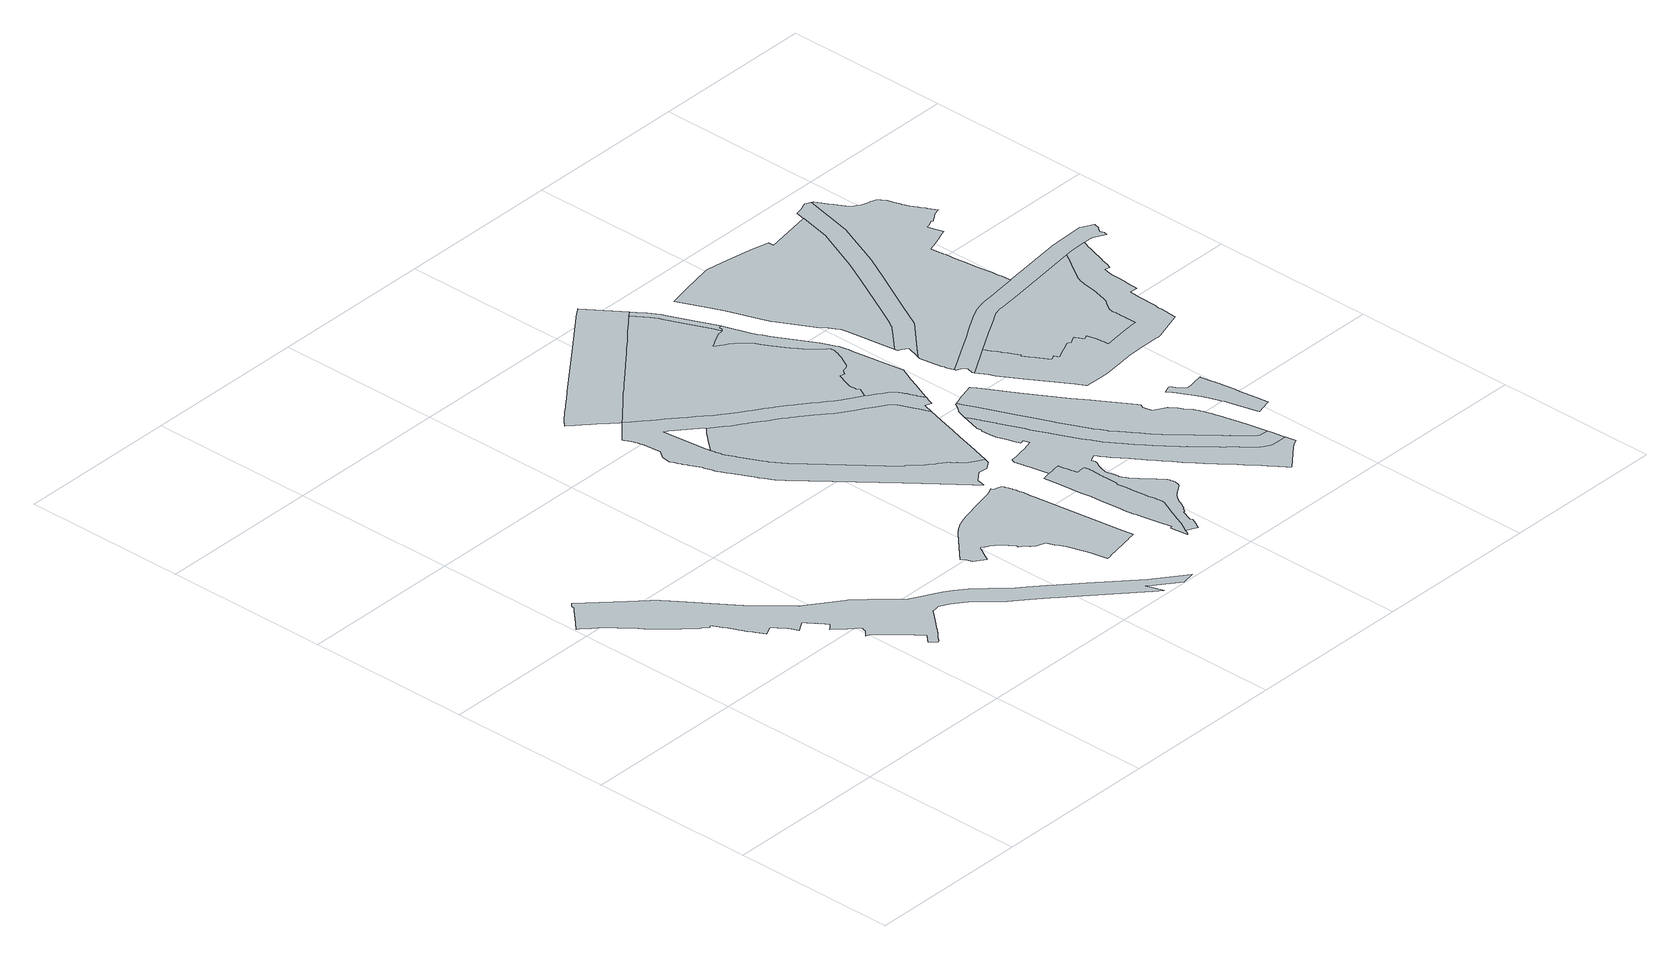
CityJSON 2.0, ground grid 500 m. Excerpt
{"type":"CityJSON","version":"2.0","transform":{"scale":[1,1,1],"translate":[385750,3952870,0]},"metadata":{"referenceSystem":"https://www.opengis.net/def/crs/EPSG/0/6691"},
"CityObjects":{
"object1":{"type":"GenericCityObject","attributes":{"class":"11","urbanPlanType":"21","prefecture":"13","city":"13100"},"geometry":[{"type":"MultiSurface","lod":"0","boundaries":[[[0,1,2,3,4,5,6,7,8,9,10,11,12,13,14,15,16,17,18,19,20,21,22,23,24,25,26,27,28,29,30,31,32,33,34,35,36,37,38,39,40,41,42,43,44,45,46,47,48,49,50,51,52,53,54,55,56,57,58,59,60,61,62,63,64,65,66,67,68,69,70,71,72,73,74,75,76,77,78,79,80,81,82,83,84,85,86,87,88,89,90,91,92,93,94,95,96,97,98,99,100,101,102,103,104,105,106,107,108,109,110,111,112,113,114,115,116,117,118,119,120,121,122,123,124,125,126,127,128,129,130,131,132,133,134,135,136,137,138,139,140,141,142,143,144,145,146,147,148]]]}]},
"object2":{"type":"GenericCityObject","attributes":{"class":"5","urbanPlanType":"21","prefecture":"13","city":"13100"},"geometry":[{"type":"MultiSurface","lod":"0","boundaries":[[[149,150,151,152,153,154,155,156,157,158,159,160,161,162,163,164,165,166,167,168,169,170,171,172,173,174,175,176,177,178,179,180,181,182,183,184,185,186,187,188,189,190,191,192,193,194,195,196,197,198,199,200,201,202,203,204,205,206,207,208,209,210,211,212,213,214,215,216,217,218,219,220,221,222,223,224,225,226,227,228,229,230,231,232,233,234,235,236,237,238,239]]]}]},
"object3":{"type":"GenericCityObject","attributes":{"class":"9","urbanPlanType":"21","prefecture":"13","city":"13100"},"geometry":[{"type":"MultiSurface","lod":"0","boundaries":[[[240,241,242,243,244,245,246,247,248,249,250,251,252,253,254,255,256,257,258,259,260,261,262,263,264,265,266,267,268,269,270,271,272,273,274,275,276,277,278,279,280,281,282,283,284,285,286,287,288,289,290,291,292,293,294,295,296,297,298,299,300,301,302,303,304,305,306,307,308,309,310,311,312,313,314,315,316,317,318,319,320,321,322,323,324,325,326,327,328,329,330,331,332,333,334,335,336,337,338,339,340,341,342,343,344,345,346,347,348,349,350,351,352,353,354,355,356,357,358,359,360,361,362,363,364,365,366,367,368,369,370,371,372,373,374,375,376,377,378,379,380,381,382,383,384,385,386,387,388,389,390,391,392,393,394,395,396,397,398,399,400,401,402,403,404,405,406,407,408,409,410,411,412,413,414,415,416,417,418,419,420,421,422,423,424,425,426,427,428,429,430,431,432,433,434,435,436,437,438,439,440,441,442,443,444,445,446,447,448,449,450,451,452,453,454,455,456,457,458,459,460,461,462,463,464,465,466,467,468,469,470,471,472]]]}]},
"object4":{"type":"GenericCityObject","attributes":{"class":"5","urbanPlanType":"21","prefecture":"13","city":"13100"},"geometry":[{"type":"MultiSurface","lod":"0","boundaries":[[[450,449,448,447,446,445,444,443,442,441,440,439,438,437,436,435,434,433,432,431,430,429,428,427,426,425,424,423,422,421,420,419,418,417,416,415,414,413,412,411,410,409,408,407,406,405,404,403,402,401,400,399,473,474,475,476,477,478,479,390,389,388,387,386,385,384,383,382,381,380,379,378,377,376,375,374,373,372,371,370,369,368,367,366,365,364,363,362,361,360,359,358,357,356,355,354,353,352,351,350,349,348,480,481,482,483,451]]]}]},
"object5":{"type":"GenericCityObject","attributes":{"class":"6","urbanPlanType":"21","prefecture":"13","city":"13100"},"geometry":[{"type":"MultiSurface","lod":"0","boundaries":[[[484,485,486,487,488,489,490,491,492,493,494,495,496,497,498,499,500,501,502,503,504,505,506,507,508,509,510,511,512,287,513,514,515,516,517,518,519,520,521,522,523,524,525,526,527,528,529,530,531,532,533,534,535,536,537,538,539,540]]]}]},
"object6":{"type":"GenericCityObject","attributes":{"class":"9","urbanPlanType":"21","prefecture":"13","city":"13100"},"geometry":[{"type":"MultiSurface","lod":"0","boundaries":[[[541,542,543,544,545,546,547,548,549,550,551,552,553,554,555,556,557,558,559,560,561,562,563,564,565,566,567,568,569,570,571,572,573,574,575,576,577,578,579,580,581,582,583,584,585,586,587,588,589,590,591,592,593,594,595,596,597,598,599,600,601,602,603,604,605,606,607,608,609,610,611,612,613,614,615,616,617,618,619,620,621,622,623,624,625,626]]]}]},
"object7":{"type":"GenericCityObject","attributes":{"class":"3","urbanPlanType":"21","prefecture":"13","city":"13100"},"geometry":[{"type":"MultiSurface","lod":"0","boundaries":[[[627,628,629,630,631,632,633,634,635,636,637,638,539,538,537,536,535,534,533,532,531,530,529,528,527,526,525,524,523,522,521,520,519,518,517,516,515,514,513,287,286,285,284,283,282,281,280,279,278,277,276,275,274,273,272,271,270,269,268,267,266,265,264,263,262,261,260,259,258,257,256,255,254,253,252,251,250,249,248,247,246,245,244,243,242,241,240,472,639,640,641,642,643,644,645,646,647,648,649,650,651,652,653,654,655,656,657,658,659,660,661,662,663,664,665,666,667,668,669,670,671,672,673,674,675,676,677,678,679,680,681,682,683,684,685,686,687,688,689,690,691,692,693,694,695,696,697,698,699,700,701,702,703,704,705,706,707,708,709,710,711,712,713,714,715,716]]]}]},
"object8":{"type":"GenericCityObject","attributes":{"class":"5","urbanPlanType":"21","prefecture":"13","city":"13100"},"geometry":[{"type":"MultiSurface","lod":"0","boundaries":[[[717,718,719,720,721,722,723,724,725,726,727,728,729,730,731,732,733,734,735,736,737,738,739,740,741,742,743,744,745,746,747,748,749,750,751,752,753,754,755,756,757,758,759,760,761,716,715,714,713,712,711,710,709,708,707,706,705,704,703,702,701,700,699,698,697,696,695,694,693,692,691,690,689,688,687,686,685,684,683,682,681,680,679,678,677,676,675,674,673,672,671,670,669,668,667,666,665,664,663,662,661,660,659,658,657,656,655,654,653,652,651,650,649,648,647,646,645,644,643,642,641,640,639,472,471,470,469,468,467,466,465,464,463,462,461,460,459,458,457,456]]]}]},
"object9":{"type":"GenericCityObject","attributes":{"class":"5","urbanPlanType":"21","prefecture":"13","city":"13100"},"geometry":[{"type":"MultiSurface","lod":"0","boundaries":[[[762,763,764,765,766,767,768,769,770,771,772,773,774,775,776,777,778,779,780,781,782,783,784,785,786,787,788,789,790,791,792,793,794,795,796,797,798,799,800,801,802,803,804,805,806,807,808,809,810,811,812,813,814,815,816,817,818,819,820,821,822,823,824,825,826,827,828,829,830,831,832,833,834,835,836,837,838,839,840,841,842,843,844,845,846,847,848,849,850,851,852,853,854,855,856,857,858,859,860,861,862,601,600,599,598,597,596,595,594,593,592,591,590,589,588,587,586,585,584,583,582,581,580,579,578,577,576,575,574,573,572,571,570,569,568,567,566,565,564,563,562,561,560,559,558,557,556,555,554,553,552,551,550,549,548,547,546,545,544,543,542,541,626,863,864,865,866,867,868,869,870,871,872,873,874,875,876,877,878,879,880,881,882,883,884,885,886,887,888,889,890,891,892,893,894,895,896,897,898,899,900,901,902,903,904,905,906,907,908,909,910,911,912,913,914,915,916,917,918,919,920,921,922,923,924,925,926,927,928,929,930,931,932,933,934,935,936,937,938,939,940,941,942,943,944,945,946,947,948,949,950,951,952,953,954,955,956,957,958,959,960,961,962,963,964,965,966,967,968,969,970,971,972,973,974,975,976,977,978,979,980,981,982,983,984]]]}]},
"object10":{"type":"GenericCityObject","attributes":{"class":"3","urbanPlanType":"21","prefecture":"13","city":"13100"},"geometry":[{"type":"MultiSurface","lod":"0","boundaries":[[[985,986,987,988,989,990,991,992,993,994,995,996,540,539,638,637,636,635,634,633,632,631,630,629,628,627,716,761,760,759,758,757]]]}]},
"object11":{"type":"GenericCityObject","attributes":{"class":"9","urbanPlanType":"21","prefecture":"13","city":"13100"},"geometry":[{"type":"MultiSurface","lod":"0","boundaries":[[[997,998,999,1000,1001,1002,1003,1004,1005,1006,1007,1008,1009,1010,1011,1012,1013,1014,1015,1016,1017,1018,1019,1020,1021,1022,1023,1024,1025,1026,1027,1028,1029,1030,1031,1032,1033,1034,1035,1036,1037,1038,1039,1040,1041,1042,1043,1044,1045,1046,1047,1048,1049,1050,1051,1052,1053,1054,1055,1056,833,832,831,830,829,828,827,826,825,824,823,822,821,820,819,818,817,816,815,814,813,812,811,810,809,808,807,806,805,804,803,802,801,800,799,798,797,796,795,794,793,792,791,790,789,788,787,786,785,784,783,782,781,780,779,778,777,776,775,774,773,772,771,770,769,768,767,766,765,764,763,762,984,1057,1058,1059]]]}]},
"object12":{"type":"GenericCityObject","attributes":{"class":"5","urbanPlanType":"21","prefecture":"13","city":"13100"},"geometry":[{"type":"MultiSurface","lod":"0","boundaries":[[[1060,1061,1062,1063,1064,1065,1066,1067,1068,1069,1070,1071,1072,1073,1074,1075,1076,1077,1078,1079,1080,1081,1082,1083,1084,1085,1086,1087,1088,1089,1090,1091,1092,1093,1094,1095,1096,1097,1098,1099,1100,1101,1102,1103,1104,1105,1106,1107,1108,1109,1110,1111,1112,1113,1114,1115,1116,1117,1118,1119,1120,1121,1052,1051,1050,1049,1048,1047,1046,1045,1044,1043,1042,1041,1040,1039,1038,1037,1036,1035,1034,1033,1032,1031,1030,1029,1028,1027,1026,1025,1024,1023,1022,1021,1020,1019,1018,1017,1016,1015,1014,1013,1012,1011,1010,1009,1008,1007,1006,1005,1004,1003,1002,1001,1000,999,998,997,1059]]]}]},
"object13":{"type":"GenericCityObject","attributes":{"class":"3","urbanPlanType":"21","prefecture":"13","city":"13100"},"geometry":[{"type":"MultiSurface","lod":"0","boundaries":[[[1122,1123,1124,1125,1126,1127,1128,1129,1130,1131,1132,1133,1134,1135,1136,1137,1138,1139,1140,1141,1142,1143,1144,1145,1146,1147,1148,1149,1150,1151,1152,1153,1154,1155,1156,1157,1158,1159,1160,1161,1162,1163,1164,1165,1166,1167,1168,1169,1170]]]}]},
"object14":{"type":"GenericCityObject","attributes":{"class":"5","urbanPlanType":"21","prefecture":"13","city":"13100"},"geometry":[{"type":"MultiSurface","lod":"0","boundaries":[[[1171,1172,1173,1174,1175,1176,1177,1178,1179,1180,1181,1182,1183,1184,1185,1186,1187,1188,1189,1190,1191,1192,1193,1194,1195,1196,1197,1198,1199,1200,1201,1202,1203,1204,1205,1206,1207,1208,1209,1210,1211,1212,1213,1214,1215,1216,1217,1218,1219,1220,1221,1222,1223,1224,1225,1226,1227,1228,1229,1230,1231,1232,1233,1234,1235,1236,1237,1238,1239,1240,1241,1242,1243,1244,1245,1246,1247,1248,1249,1250,1251,1252,1253,1254,1255,1256]]]}]},
"object15":{"type":"GenericCityObject","attributes":{"class":"9","urbanPlanType":"21","prefecture":"13","city":"13100"},"geometry":[{"type":"MultiSurface","lod":"0","boundaries":[[[1257,1258,1259,1260,1261,1170,1169,1168,1167,1166,1165,1164,1163,1162,1161,1160,1159,1158,1157,1156,1155,1154,1262,1263,1264,1265,1266,1267,1268,1269,1270,1271,1272,1273,1274]]]}]},
"object16":{"type":"GenericCityObject","attributes":{"class":"3","urbanPlanType":"21","prefecture":"13","city":"13100"},"geometry":[{"type":"MultiSurface","lod":"0","boundaries":[[[1275,1276,1277,1278,1279,1280,1281,1282,1283,1284,1285,1286,1287,1288,1289,1290,1291,1292,1293,1294,1295,1296,1297,1298,1299,1300,1301,1302,1303,1304,1305,1306,1307,1308,1309,1310,1311,1312,1313,1314,1315,1316,1317,1318,1319,1320,1321,1322,1323,1324,1325,1326,1327,1328,1329,1330,1331,1332,1333,1334,1335,1336,1337,1338,1339,1340,1341,1342,1343,1344,1345,1346,1347,1348,1349,1350,1351,1352,1353,1354,1355,1356,1357,1358,1359,1360,1361,1362,1363,1364,1365,1366,1367,1368,1369,1370,1371,1372,1373,1374,1375,1376,1377,1378,1379,1380,1381,1382,1383,1384,1385,1386,1387,1388,1389,1390,1391,1392,1393,1394,1395,1396,1397,1398,1399,1400,1401,1402,1403,1404,1405,1406,1407,1408,1409,1410,1411,1412,1413,1414]]]}]},
"object17":{"type":"GenericCityObject","attributes":{"class":"3","urbanPlanType":"21","prefecture":"13","city":"13100"},"geometry":[{"type":"MultiSurface","lod":"0","boundaries":[[[1387,1386,1385,1384,1383,1382,1381,1380,1379,1378,1377,1376,1375,1374,1373,1372,1371,1370,1369,1368,1367,1366,1365,1364,1363,1362,1361,1360,1359,1358,1357,1356,1355,1354,1353,1352,1351,1350,1349,1348,1347,1346,1345,1344,1343,1342,1341,1340,1339,1338,1337,1336,1335,1334,1333,1332,1331,1330,1329,1328,1327,1326,1325,1324,1323,1322,1321,1320,1319,1318,1317,1316,1315,1314,1313,1312,1311,1310,1309,1308,1415,1416,1417,1418,1419,1420,1421,1422,1423,1424,1425,1426,1427,1428,1429,1430,1431,1432,1433,1434,1435,1436,1437,1438,1439,1440,1441,1442,1443,1444,1445,1446,1447,1448,1449,1450,1451,1452,1453,1454,1455,1456,1457,1458,1459,1460,1461,1462,1463,1464,1465,1466,1388]]]}]},
"object18":{"type":"GenericCityObject","attributes":{"class":"3","urbanPlanType":"21","prefecture":"13","city":"13100"},"geometry":[{"type":"MultiSurface","lod":"0","boundaries":[[[1467,1468,1469,1470,1471,1472,1473,1474,1475,1476,1477,1478,1479,1480,1481,1482,1483,1484,1485,1486,1487,1488,1489,1490,1491,1492,1493,1494,1495,1496,1497,1498,1499,1500,1501,1502,1503,1504,1505,1506,1507,1508,1509,1510,1511,1512,1513,1514,1515,1516,1517,1518,1519,1520,1521,1522,1523,1524,1525,1526,1527,1528,1529,1530,1531,1532,1533,1534,1535,1536,1537,1538,1539,1540,1541,1542,1543,1544,1545,1546,1547,1548,1549,1274,1273,1272,1271,1270,1269,1268,1267,1266,1550,1551,1552,1553,1554,1555,1556,1557,1558,1559,1560,1561,1562,1563,1564,1565,1566,1567,1568,1569,1570,1571,1572,1573,1574,1575,1576,1577,1578,1579,1580,1581,1582,1583,1584,1585,1586,1587,1588,1589,1590,1591,1592,1593,1594,1595,1596,1597,1598,1599,1600,1601,1602,1603,1604,1605,1606,1607,1608,1609,1610,1611,1612,1613,1614,1615,1616,1617,1618,1619,1620,1621,1622,1623,1624,1625]]]}]},
"object19":{"type":"GenericCityObject","attributes":{"class":"9","urbanPlanType":"21","prefecture":"13","city":"13100"},"geometry":[{"type":"MultiSurface","lod":"0","boundaries":[[[1626,1627,1628,1629,1625,1624,1623,1622,1621,1620,1619,1618,1617,1616,1615,1614,1613,1612,1611,1610,1609,1608,1607,1606,1605,1604,1603,1602,1601,1600,1599,1598,1597,1596,1595,1594,1593,1592,1591,1590,1589,1588,1587,1586,1585,1584,1583,1582,1581,1580,1579,1578,1577,1576,1575,1574,1573,1572,1571,1570,1569,1568,1567,1566,1565,1564,1563,1562,1561,1630,1631,1632,1633,1634,1391,1390,1389,1388,1466,1465,1464,1463,1462,1461,1460,1459,1458,1457,1456,1455,1454,1453,1452,1451,1450,1449,1448,1447,1446,1445,1444,1443,1442,1441,1440,1439,1438,1437,1436,1435,1434,1433,1432,1431,1430,1429,1428,1427,1426,1425,1424,1423,1422,1421,1420,1419,1418,1417,1416,1415,1308,1307,1306,1635,1636,1637,1638,1639,1640,1641,1642,1643,1644,1645,1646,1647,1648,1649,1650,1651,1652,1653]]]}]}
},
"vertices":[
[1254,32,0],[1196,74,0],[1188,81,0],[1068,189,0],[1008,243,0],[989,259,0],[948,295,0],[914,323,0],[904,332,0],[875,364,0],[839,402,0],[807,427,0],[783,442,0],[698,488,0],[626,565,0],[588,603,0],[584,606,0],[574,614,0],[537,639,0],[491,672,0],[486,675,0],[484,677,0],[482,678,0],[481,680,0],[478,683,0],[397,774,0],[272,949,0],[258,969,0],[252,976,0],[241,987,0],[175,1051,0],[171,1055,0],[92,1133,0],[90,1131,0],[86,1128,0],[81,1123,0],[81,1115,0],[74,1108,0],[56,1090,0],[46,1080,0],[29,1063,0],[9,1042,0],[15,1037,0],[32,1022,0],[38,1016,0],[44,1011,0],[51,1005,0],[69,989,0],[87,966,0],[96,953,0],[121,923,0],[131,910,0],[140,899,0],[149,887,0],[168,866,0],[186,847,0],[194,838,0],[214,818,0],[229,804,0],[233,800,0],[249,787,0],[257,793,0],[273,762,0],[280,749,0],[291,722,0],[292,720,0],[301,702,0],[306,694,0],[309,688,0],[312,681,0],[322,663,0],[325,659,0],[327,655,0],[354,670,0],[364,657,0],[367,654,0],[367,653,0],[374,645,0],[384,631,0],[388,622,0],[396,603,0],[416,615,0],[428,623,0],[436,611,0],[443,602,0],[449,594,0],[450,593,0],[452,588,0],[463,572,0],[470,560,0],[463,554,0],[459,551,0],[453,546,0],[466,533,0],[485,514,0],[514,486,0],[511,477,0],[511,474,0],[511,473,0],[510,472,0],[510,471,0],[509,470,0],[508,469,0],[506,467,0],[502,464,0],[492,455,0],[501,451,0],[510,446,0],[512,443,0],[527,427,0],[554,395,0],[582,362,0],[603,337,0],[586,320,0],[580,313,0],[599,294,0],[604,298,0],[609,304,0],[616,311,0],[622,317,0],[640,335,0],[647,344,0],[650,348,0],[654,353,0],[657,356,0],[688,391,0],[699,403,0],[702,403,0],[707,403,0],[711,404,0],[715,404,0],[719,405,0],[723,406,0],[753,390,0],[772,378,0],[802,355,0],[828,326,0],[863,288,0],[909,250,0],[950,214,0],[968,198,0],[1028,144,0],[1152,33,0],[1164,23,0],[1176,14,0],[1159,66,0],[1172,54,0],[1242,3,0],[1282,11,0],
[1314,300,0],[1279,565,0],[1278,574,0],[1277,583,0],[1275,601,0],[1274,606,0],[1273,612,0],[1272,617,0],[1271,623,0],[1269,628,0],[1268,633,0],[1266,639,0],[1265,644,0],[1263,649,0],[1261,655,0],[1259,660,0],[1257,663,0],[1235,669,0],[1232,676,0],[1213,667,0],[1207,664,0],[1204,663,0],[1161,653,0],[1089,636,0],[1078,632,0],[1073,631,0],[1069,629,0],[1068,629,0],[1063,627,0],[1059,625,0],[1058,625,0],[1054,623,0],[1049,621,0],[1045,618,0],[1044,618,0],[1040,616,0],[1040,615,0],[1036,613,0],[1032,610,0],[1031,610,0],[1031,609,0],[1027,607,0],[1027,606,0],[1023,603,0],[1019,600,0],[1015,596,0],[948,531,0],[928,512,0],[936,503,0],[943,481,0],[975,459,0],[993,490,0],[994,492,0],[1005,511,0],[1006,510,0],[1023,500,0],[1027,498,0],[1039,489,0],[1046,484,0],[1063,461,0],[1073,450,0],[1077,445,0],[1075,439,0],[1082,432,0],[1091,425,0],[1098,417,0],[1098,416,0],[1110,406,0],[1115,405,0],[1137,397,0],[1145,373,0],[1146,371,0],[1149,368,0],[1160,345,0],[1175,297,0],[1181,276,0],[1188,235,0],[1190,227,0],[1197,228,0],[1214,231,0],[1226,233,0],[1249,238,0],[1259,240,0],[1276,244,0],[1284,245,0],[1291,247,0],[1301,249,0],[1303,249,0],[1310,251,0],[1313,251,0],[1320,253,0],
[1337,1218,0],[1313,1233,0],[1298,1241,0],[1278,1253,0],[1277,1254,0],[1273,1257,0],[1269,1259,0],[1254,1272,0],[1246,1279,0],[1231,1289,0],[1220,1299,0],[1212,1306,0],[1193,1321,0],[1176,1333,0],[1171,1337,0],[1144,1356,0],[1140,1358,0],[1119,1373,0],[1106,1382,0],[1101,1385,0],[1099,1386,0],[1085,1396,0],[1081,1398,0],[1061,1412,0],[1034,1431,0],[1028,1435,0],[1022,1439,0],[1007,1451,0],[987,1467,0],[983,1470,0],[971,1481,0],[955,1494,0],[940,1507,0],[940,1508,0],[937,1510,0],[908,1534,0],[883,1553,0],[879,1557,0],[869,1565,0],[862,1571,0],[851,1581,0],[850,1582,0],[845,1586,0],[839,1591,0],[826,1602,0],[822,1606,0],[822,1607,0],[820,1608,0],[819,1606,0],[789,1579,0],[759,1552,0],[760,1550,0],[762,1547,0],[764,1544,0],[766,1540,0],[767,1537,0],[769,1534,0],[770,1530,0],[772,1527,0],[773,1523,0],[774,1519,0],[775,1516,0],[776,1512,0],[776,1508,0],[777,1505,0],[778,1501,0],[785,1438,0],[784,1438,0],[776,1427,0],[773,1424,0],[768,1417,0],[767,1406,0],[765,1390,0],[770,1378,0],[774,1369,0],[778,1360,0],[779,1357,0],[785,1344,0],[787,1340,0],[791,1331,0],[802,1307,0],[803,1304,0],[804,1299,0],[806,1293,0],[808,1286,0],[810,1280,0],[812,1274,0],[815,1267,0],[817,1263,0],[826,1243,0],[828,1239,0],[863,1168,0],[865,1164,0],[868,1159,0],[877,1142,0],[881,1135,0],[886,1127,0],[892,1119,0],[897,1112,0],[902,1104,0],[1099,865,0],[1162,789,0],[1216,723,0],[1233,702,0],[1238,727,0],[1269,752,0],[1296,748,0],[1321,764,0],[1326,780,0],[1308,790,0],[1294,798,0],[1288,801,0],[1286,803,0],[1280,808,0],[1266,824,0],[1263,827,0],[1258,832,0],[1254,838,0],[1248,844,0],[1243,848,0],[1239,852,0],[1233,857,0],[1229,860,0],[1225,862,0],[1209,874,0],[1201,880,0],[1196,884,0],[1186,895,0],[1178,903,0],[1166,916,0],[1160,917,0],[966,1153,0],[961,1160,0],[956,1167,0],[951,1174,0],[947,1181,0],[938,1197,0],[936,1201,0],[934,1205,0],[900,1274,0],[898,1278,0],[890,1295,0],[888,1299,0],[886,1305,0],[884,1311,0],[882,1317,0],[881,1323,0],[879,1329,0],[878,1336,0],[877,1342,0],[876,1344,0],[876,1348,0],[875,1355,0],[874,1361,0],[858,1501,0],[862,1498,0],[868,1492,0],[871,1490,0],[946,1427,0],[948,1425,0],[950,1423,0],[956,1418,0],[965,1411,0],[983,1397,0],[992,1390,0],[1000,1384,0],[1006,1380,0],[1032,1363,0],[1037,1360,0],[1040,1358,0],[1057,1346,0],[1058,1345,0],[1076,1333,0],[1079,1331,0],[1080,1331,0],[1087,1326,0],[1096,1320,0],[1099,1318,0],[1113,1309,0],[1129,1297,0],[1132,1295,0],[1141,1289,0],[1145,1286,0],[1159,1275,0],[1163,1272,0],[1164,1272,0],[1194,1248,0],[1197,1246,0],[1197,1245,0],[1209,1236,0],[1217,1228,0],[1223,1224,0],[1225,1222,0],[1240,1210,0],[1270,1192,0],[1284,1184,0],[1300,1174,0],[1304,1171,0],[1321,1161,0],[1335,1152,0],[1355,1139,0],[1361,1133,0],[1363,1130,0],[1366,1124,0],[1369,1117,0],[1375,1103,0],[1383,1084,0],[1389,1069,0],[1390,1067,0],[1392,1063,0],[1396,1052,0],[1402,1038,0],[1411,1069,0],[1431,1063,0],[1436,1077,0],[1440,1086,0],[1442,1090,0],[1431,1116,0],[1431,1117,0],[1424,1133,0],[1421,1142,0],[1420,1143,0],[1416,1153,0],[1411,1161,0],[1408,1165,0],[1407,1166,0],[1404,1170,0],[1394,1180,0],[1393,1182,0],[1381,1190,0],[1369,1199,0],[1341,1215,0],[1339,1217,0],
[943,1419,0],[938,1414,0],[932,1409,0],[918,1393,0],[902,1375,0],[890,1360,0],[886,1355,0],[1347,852,0],[1356,882,0],[1378,957,0],[1381,968,0],
[1145,2054,0],[1129,2042,0],[1127,2041,0],[983,1928,0],[835,1813,0],[804,1788,0],[800,1786,0],[797,1783,0],[761,1755,0],[759,1754,0],[757,1752,0],[727,1728,0],[709,1709,0],[718,1700,0],[721,1697,0],[728,1691,0],[736,1684,0],[738,1682,0],[740,1680,0],[751,1671,0],[754,1668,0],[760,1663,0],[771,1653,0],[785,1640,0],[792,1633,0],[796,1630,0],[796,1629,0],[800,1626,0],[816,1611,0],[837,1622,0],[846,1630,0],[864,1645,0],[880,1659,0],[902,1678,0],[917,1691,0],[921,1694,0],[926,1699,0],[933,1704,0],[942,1711,0],[947,1715,0],[957,1724,0],[978,1741,0],[999,1758,0],[1027,1782,0],[1051,1801,0],[1072,1818,0],[1087,1831,0],[1118,1856,0],[1135,1871,0],[1146,1880,0],[1169,1899,0],[1180,1908,0],[1188,1914,0],[1198,1923,0],[1203,1927,0],[1209,1931,0],[1224,1944,0],
[1428,167,0],[1434,178,0],[1440,189,0],[1444,197,0],[1452,215,0],[1458,230,0],[1462,239,0],[1465,245,0],[1469,254,0],[1477,272,0],[1484,287,0],[1488,294,0],[1488,302,0],[1487,304,0],[1487,307,0],[1487,311,0],[1486,317,0],[1485,327,0],[1484,333,0],[1482,344,0],[1482,351,0],[1479,366,0],[1478,376,0],[1477,385,0],[1475,401,0],[1473,415,0],[1469,442,0],[1473,450,0],[1473,464,0],[1473,474,0],[1473,477,0],[1473,484,0],[1473,488,0],[1472,492,0],[1472,498,0],[1472,504,0],[1472,508,0],[1472,509,0],[1472,512,0],[1473,523,0],[1474,534,0],[1474,536,0],[1474,538,0],[1473,544,0],[1473,547,0],[1472,552,0],[1471,557,0],[1469,561,0],[1462,560,0],[1442,557,0],[1440,567,0],[1440,569,0],[1439,572,0],[1438,577,0],[1436,590,0],[1433,601,0],[1431,617,0],[1408,613,0],[1404,612,0],[1395,611,0],[1389,610,0],[1379,608,0],[1363,605,0],[1367,572,0],[1367,567,0],[1370,539,0],[1372,518,0],[1373,511,0],[1376,483,0],[1380,455,0],[1382,437,0],[1383,426,0],[1385,398,0],[1386,392,0],[1389,357,0],[1390,347,0],[1393,316,0],[1395,310,0],[1400,283,0],[1405,257,0],[1408,243,0],[1416,201,0],[1408,199,0],[1415,145,0],[1422,156,0],[1425,163,0],
[1313,1725,0],[1286,1787,0],[1257,1854,0],[1255,1860,0],[1252,1865,0],[1249,1870,0],[1247,1875,0],[1244,1880,0],[1241,1885,0],[1238,1890,0],[1234,1895,0],[1231,1900,0],[1344,1226,0],[1355,1246,0],[1349,1256,0],[1349,1262,0],[1348,1271,0],[1348,1278,0],[1349,1279,0],[1353,1294,0],[1354,1296,0],[1367,1330,0],[1382,1325,0],[1384,1330,0],[1387,1334,0],[1388,1336,0],[1388,1337,0],[1391,1339,0],[1395,1340,0],[1399,1341,0],[1406,1343,0],[1410,1345,0],[1411,1346,0],[1414,1348,0],[1417,1352,0],[1421,1360,0],[1422,1361,0],[1429,1375,0],[1434,1384,0],[1436,1389,0],[1438,1394,0],[1440,1398,0],[1442,1402,0],[1445,1415,0],[1446,1418,0],[1447,1421,0],[1447,1424,0],[1447,1425,0],[1446,1427,0],[1446,1428,0],[1446,1429,0],[1446,1430,0],[1446,1431,0],[1445,1432,0],[1444,1433,0],[1444,1434,0],[1442,1436,0],[1442,1437,0],[1439,1439,0],[1434,1444,0],[1415,1463,0],[1409,1469,0],[1404,1476,0],[1390,1498,0],[1385,1505,0],[1364,1537,0],[1360,1545,0],[1353,1557,0],[1339,1585,0],[1336,1590,0],[1333,1597,0],[1332,1599,0],[1312,1622,0],[1301,1633,0],[1298,1637,0],[1293,1640,0],[1285,1647,0],[1274,1653,0],[1273,1653,0],[1248,1671,0],[1263,1679,0],[1270,1683,0],[1283,1690,0],[1291,1694,0],[1302,1699,0],[1306,1700,0],[1312,1700,0],[1314,1700,0],[1319,1701,0],[1321,1702,0],
[1445,1097,0],[1462,1138,0],[1476,1173,0],[1479,1179,0],[1493,1210,0],[1499,1223,0],[1493,1262,0],[1475,1386,0],[1475,1388,0],[1475,1389,0],[1475,1391,0],[1475,1392,0],[1474,1393,0],[1474,1395,0],[1474,1396,0],[1474,1397,0],[1473,1399,0],[1473,1400,0],[1473,1402,0],[1473,1403,0],[1472,1404,0],[1472,1406,0],[1468,1424,0],[1467,1428,0],[1465,1434,0],[1462,1441,0],[1460,1447,0],[1457,1453,0],[1454,1460,0],[1451,1466,0],[1448,1472,0],[1384,1592,0],[1381,1598,0],[1378,1604,0],[1375,1610,0],[1372,1616,0],[1369,1623,0],[1367,1629,0],[1364,1636,0],[1362,1642,0],[1336,1719,0],[1333,1718,0],[1326,1716,0],[1327,1707,0],[1322,1704,0],
[1929,264,0],[1919,263,0],[1907,263,0],[1883,263,0],[1874,266,0],[1855,278,0],[1852,280,0],[1849,282,0],[1846,284,0],[1833,299,0],[1823,310,0],[1815,320,0],[1814,322,0],[1808,329,0],[1795,344,0],[1793,346,0],[1792,346,0],[1781,360,0],[1779,362,0],[1767,376,0],[1766,377,0],[1764,379,0],[1757,387,0],[1750,396,0],[1748,398,0],[1744,403,0],[1742,405,0],[1737,411,0],[1725,425,0],[1722,428,0],[1712,440,0],[1706,448,0],[1700,455,0],[1687,471,0],[1678,482,0],[1667,497,0],[1657,512,0],[1652,518,0],[1649,522,0],[1647,525,0],[1646,526,0],[1639,537,0],[1630,550,0],[1623,561,0],[1621,564,0],[1617,570,0],[1612,577,0],[1612,578,0],[1603,591,0],[1593,607,0],[1592,608,0],[1590,613,0],[1586,621,0],[1582,628,0],[1579,635,0],[1578,636,0],[1576,639,0],[1573,646,0],[1572,646,0],[1570,650,0],[1541,714,0],[1530,740,0],[1513,779,0],[1509,787,0],[1504,800,0],[1474,872,0],[1473,874,0],[1457,911,0],[1456,915,0],[1452,924,0],[1450,929,0],[1439,953,0],[1434,936,0],[1422,894,0],[1424,879,0],[1420,877,0],[1422,849,0],[1423,838,0],[1424,831,0],[1434,801,0],[1441,781,0],[1447,763,0],[1451,763,0],[1455,765,0],[1459,766,0],[1460,762,0],[1465,745,0],[1430,735,0],[1429,735,0],[1423,734,0],[1393,728,0],[1383,726,0],[1377,726,0],[1372,726,0],[1368,713,0],[1369,709,0],[1370,703,0],[1373,687,0],[1373,685,0],[1378,664,0],[1381,646,0],[1458,147,0],[1465,160,0],[1467,163,0],[1470,168,0],[1478,184,0],[1474,192,0],[1488,226,0],[1492,225,0],[1499,237,0],[1502,237,0],[1515,261,0],[1514,262,0],[1527,283,0],[1528,284,0],[1537,293,0],[1543,298,0],[1545,300,0],[1547,301,0],[1562,311,0],[1570,316,0],[1572,317,0],[1573,319,0],[1574,320,0],[1575,321,0],[1576,324,0],[1577,328,0],[1578,332,0],[1579,334,0],[1579,336,0],[1579,338,0],[1578,341,0],[1578,343,0],[1578,345,0],[1577,348,0],[1576,353,0],[1575,355,0],[1574,357,0],[1573,360,0],[1566,371,0],[1557,383,0],[1556,385,0],[1552,388,0],[1546,396,0],[1545,396,0],[1545,397,0],[1539,404,0],[1533,411,0],[1527,419,0],[1523,425,0],[1520,429,0],[1515,435,0],[1514,436,0],[1508,447,0],[1505,451,0],[1503,459,0],[1501,465,0],[1501,468,0],[1498,481,0],[1497,486,0],[1494,500,0],[1493,504,0],[1493,506,0],[1494,510,0],[1494,511,0],[1495,515,0],[1497,522,0],[1500,532,0],[1500,533,0],[1503,538,0],[1505,542,0],[1510,550,0],[1511,556,0],[1511,558,0],[1508,569,0],[1521,576,0],[1530,580,0],[1535,570,0],[1538,565,0],[1541,561,0],[1545,555,0],[1548,550,0],[1551,545,0],[1554,541,0],[1560,532,0],[1563,528,0],[1569,520,0],[1575,511,0],[1591,488,0],[1594,483,0],[1601,473,0],[1608,462,0],[1612,457,0],[1616,451,0],[1631,429,0],[1636,423,0],[1640,417,0],[1662,384,0],[1670,374,0],[1683,356,0],[1686,352,0],[1696,339,0],[1702,331,0],[1717,311,0],[1720,308,0],[1729,298,0],[1729,297,0],[1733,293,0],[1750,270,0],[1761,256,0],[1765,250,0],[1789,219,0],[1798,207,0],[1802,201,0],[1828,167,0],[1836,156,0],[1908,215,0],[1918,222,0],[1928,227,0],[1932,229,0],[1935,231,0],[1937,232,0],[1931,264,0],
[1331,1732,0],[1304,1795,0],[1275,1862,0],[1273,1868,0],[1270,1874,0],[1267,1879,0],[1264,1885,0],[1261,1890,0],[1258,1896,0],[1254,1901,0],[1251,1906,0],[1247,1912,0],
[1919,318,0],[1918,318,0],[1913,318,0],[1909,318,0],[1901,318,0],[1899,318,0],[1895,318,0],[1882,326,0],[1871,338,0],[1868,342,0],[1865,345,0],[1853,360,0],[1839,376,0],[1828,388,0],[1826,391,0],[1811,409,0],[1798,424,0],[1785,439,0],[1778,448,0],[1766,461,0],[1724,513,0],[1712,528,0],[1705,538,0],[1702,543,0],[1701,543,0],[1697,549,0],[1696,552,0],[1690,559,0],[1690,561,0],[1677,580,0],[1669,591,0],[1666,595,0],[1663,599,0],[1658,607,0],[1657,609,0],[1643,630,0],[1641,633,0],[1640,635,0],[1640,636,0],[1639,637,0],[1638,639,0],[1636,642,0],[1635,645,0],[1633,649,0],[1631,653,0],[1624,665,0],[1621,671,0],[1591,736,0],[1581,760,0],[1579,763,0],[1562,803,0],[1536,865,0],[1533,872,0],[1495,964,0],[1482,995,0],[1474,1013,0],[1469,1011,0],[1468,1009,0],[1459,994,0],[1449,984,0],[1929,274,0],[1924,303,0],[1921,318,0],
[1909,382,0],[1889,463,0],[1887,470,0],[1886,473,0],[1886,474,0],[1886,476,0],[1885,478,0],[1885,479,0],[1884,481,0],[1884,483,0],[1883,484,0],[1883,486,0],[1882,487,0],[1882,489,0],[1881,491,0],[1881,492,0],[1880,494,0],[1880,495,0],[1879,497,0],[1879,498,0],[1878,500,0],[1878,502,0],[1877,503,0],[1877,505,0],[1876,506,0],[1876,508,0],[1875,509,0],[1874,511,0],[1874,513,0],[1873,514,0],[1873,516,0],[1872,517,0],[1871,519,0],[1871,520,0],[1870,522,0],[1869,523,0],[1869,525,0],[1868,527,0],[1867,528,0],[1867,530,0],[1866,531,0],[1865,533,0],[1865,534,0],[1864,536,0],[1852,553,0],[1849,558,0],[1845,565,0],[1841,571,0],[1830,588,0],[1791,608,0],[1786,637,0],[1791,648,0],[1786,656,0],[1734,740,0],[1720,762,0],[1692,807,0],[1621,925,0],[1581,992,0],[1564,1022,0],[1554,1039,0],[1496,1021,0],[1491,1019,0],
[1713,1872,0],[1713,1889,0],[1657,1903,0],[1597,1913,0],[1541,1921,0],[1512,1924,0],[1510,1924,0],[1508,1924,0],[1506,1924,0],[1505,1924,0],[1503,1924,0],[1501,1923,0],[1415,1906,0],[1353,1892,0],[1340,1889,0],[1374,1811,0],[1397,1758,0],[1428,1665,0],[1430,1659,0],[1433,1653,0],[1435,1647,0],[1437,1641,0],[1440,1636,0],[1443,1630,0],[1446,1624,0],[1498,1526,0],[1508,1515,0],[1517,1503,0],[1527,1486,0],[1533,1473,0],[1536,1455,0],[1557,1309,0],[1557,1308,0],[1575,1326,0],[1615,1366,0],[1620,1370,0],[1623,1375,0],[1627,1379,0],[1631,1383,0],[1634,1388,0],[1637,1393,0],[1640,1398,0],[1643,1402,0],[1646,1408,0],[1671,1456,0],[1741,1590,0],[1777,1661,0],[1838,1802,0],[1861,1899,0],
[1967,615,0],[1953,612,0],[1942,611,0],[1932,611,0],[1913,636,0],[1909,643,0],[1904,649,0],[1900,649,0],[1892,645,0],[1882,641,0],[1882,640,0],[1892,624,0],[1902,607,0],[1911,590,0],[1912,589,0],[1913,587,0],[1914,585,0],[1915,584,0],[1916,582,0],[1917,580,0],[1918,579,0],[1919,577,0],[1919,575,0],[1920,574,0],[1921,572,0],[1922,570,0],[1923,568,0],[1924,567,0],[1924,565,0],[1925,563,0],[1926,561,0],[1927,560,0],[1928,558,0],[1928,556,0],[1929,554,0],[1930,553,0],[1931,551,0],[1931,549,0],[1932,547,0],[1933,546,0],[1933,544,0],[1934,542,0],[1935,540,0],[1936,539,0],[1936,537,0],[1937,535,0],[1938,533,0],[1938,531,0],[1939,530,0],[1940,528,0],[1940,526,0],[1941,524,0],[1941,522,0],[1942,521,0],[1943,519,0],[1943,517,0],[1944,515,0],[1944,513,0],[1945,512,0],[1946,510,0],[1946,508,0],[1947,506,0],[1947,504,0],[1948,501,0],[1951,493,0],[1953,484,0],[1974,401,0],[1977,394,0],[1994,399,0],[1996,400,0],[2021,407,0],[2025,408,0],[2024,412,0],[2020,445,0],[2017,468,0],[2013,497,0],[2011,515,0],[2007,541,0],[2006,552,0],[2004,562,0],[2003,568,0],[2002,575,0],[1999,588,0],[1997,604,0],[1994,618,0],[1994,620,0],
[1926,1936,0],[1925,1937,0],[1913,1942,0],[1888,1931,0],[1868,1927,0],[1558,1302,0],[1559,1295,0],[1569,1292,0],[1586,1280,0],[1572,1238,0],[1600,1266,0],[1683,1349,0],[1724,1428,0],[1746,1469,0],[1795,1562,0],[1832,1635,0],[1895,1783,0],[1931,1934,0],
[2164,883,0],[2165,891,0],[2166,912,0],[2166,921,0],[2168,935,0],[2168,945,0],[2169,953,0],[2170,977,0],[2170,983,0],[2171,998,0],[2171,1001,0],[2172,1026,0],[2196,1025,0],[2197,1031,0],[2197,1048,0],[2200,1073,0],[2200,1076,0],[2201,1084,0],[2202,1120,0],[2207,1147,0],[2224,1144,0],[2230,1161,0],[2236,1181,0],[2237,1183,0],[2242,1200,0],[2247,1217,0],[2249,1221,0],[2252,1229,0],[2257,1245,0],[2259,1252,0],[2264,1264,0],[2267,1273,0],[2217,1271,0],[2193,1268,0],[2191,1264,0],[2188,1260,0],[2182,1250,0],[2180,1246,0],[2168,1229,0],[2145,1193,0],[2131,1172,0],[2129,1168,0],[2125,1158,0],[2124,1152,0],[2120,1132,0],[2118,1120,0],[2115,1104,0],[2112,1091,0],[2111,1086,0],[2111,1085,0],[2108,1075,0],[2101,1052,0],[2100,1050,0],[2099,1047,0],[2096,1041,0],[2092,1037,0],[2085,1027,0],[2080,1019,0],[2078,1017,0],[2076,1012,0],[2075,1009,0],[2074,1004,0],[2074,1003,0],[2074,996,0],[2074,990,0],[2074,984,0],[2074,979,0],[2074,974,0],[2074,951,0],[2074,948,0],[2075,941,0],[2075,919,0],[2063,919,0],[2042,916,0],[2032,915,0],[1982,908,0],[1951,904,0],[1950,919,0],[1950,923,0],[1949,928,0],[1948,934,0],[1946,947,0],[1941,972,0],[1934,969,0],[1927,966,0],[1919,981,0],[1914,991,0],[1913,993,0],[1900,986,0],[1896,984,0],[1888,980,0],[1884,987,0],[1881,987,0],[1869,982,0],[1867,981,0],[1848,972,0],[1820,959,0],[1812,973,0],[1798,966,0],[1786,986,0],[1774,1005,0],[1765,1019,0],[1754,1038,0],[1759,1040,0],[1750,1058,0],[1742,1072,0],[1740,1076,0],[1734,1086,0],[1732,1091,0],[1728,1098,0],[1724,1105,0],[1716,1121,0],[1713,1127,0],[1710,1132,0],[1708,1131,0],[1631,1085,0],[1614,1075,0],[1633,1043,0],[1640,1024,0],[1678,960,0],[1750,842,0],[1765,816,0],[1767,815,0],[1809,814,0],[1844,813,0],[1912,822,0],[1920,823,0],[1933,824,0],[1943,826,0],[2006,829,0],[2058,829,0],[2060,829,0],[2062,829,0],[2064,829,0],[2066,829,0],[2068,830,0],[2069,830,0],[2072,831,0],[2157,858,0],[2163,860,0],
[2111,1257,0],[1952,1235,0],[1922,1231,0],[1889,1227,0],[1888,1227,0],[1887,1227,0],[1886,1227,0],[1885,1227,0],[1884,1227,0],[1884,1226,0],[1883,1226,0],[1882,1226,0],[1881,1226,0],[1880,1226,0],[1879,1225,0],[1878,1225,0],[1877,1225,0],[1876,1225,0],[1875,1224,0],[1874,1224,0],[1873,1224,0],[1872,1224,0],[1871,1223,0],[1870,1223,0],[1869,1223,0],[1869,1222,0],[1868,1222,0],[1867,1222,0],[1866,1222,0],[1865,1221,0],[1864,1221,0],[1863,1220,0],[1862,1220,0],[1861,1220,0],[1861,1219,0],[1860,1219,0],[1859,1219,0],[1858,1218,0],[1857,1218,0],[1856,1217,0],[1855,1217,0],[1854,1216,0],[1853,1216,0],[1852,1215,0],[1851,1215,0],[1850,1214,0],[1849,1214,0],[1848,1213,0],[1847,1212,0],[1846,1212,0],[1832,1203,0],[1780,1173,0],
[2006,1303,0],[2004,1315,0],[2004,1322,0],[2003,1326,0],[2003,1330,0],[2002,1336,0],[2001,1339,0],[2000,1347,0],[2000,1351,0],[1999,1358,0],[1997,1372,0],[1994,1394,0],[1993,1406,0],[1992,1411,0],[1991,1422,0],[1990,1427,0],[1990,1431,0],[1987,1450,0],[1986,1460,0],[1985,1464,0],[1985,1467,0],[1984,1473,0],[1983,1485,0],[1983,1491,0],[1981,1506,0],[1980,1514,0],[1979,1520,0],[1978,1526,0],[1976,1545,0],[1975,1552,0],[2003,1562,0],[2029,1571,0],[2033,1573,0],[2048,1579,0],[2059,1583,0],[2053,1605,0],[2050,1614,0],[2049,1616,0],[2046,1629,0],[2056,1632,0],[2062,1635,0],[2063,1635,0],[2070,1638,0],[2076,1641,0],[2078,1637,0],[2085,1642,0],[2087,1642,0],[2094,1647,0],[2107,1656,0],[2126,1662,0],[2113,1689,0],[2111,1692,0],[2109,1695,0],[2103,1706,0],[2100,1711,0],[2095,1721,0],[2092,1726,0],[2085,1743,0],[2083,1747,0],[2081,1754,0],[2075,1771,0],[2070,1792,0],[2069,1794,0],[2061,1806,0],[2059,1809,0],[2057,1811,0],[2055,1813,0],[2053,1814,0],[2051,1815,0],[2048,1816,0],[2044,1817,0],[2038,1820,0],[2033,1821,0],[2006,1829,0],[1999,1835,0],[1989,1842,0],[1982,1847,0],[1972,1865,0],[1962,1884,0],[1954,1897,0],[1946,1913,0],[1935,1931,0],[1932,1933,0],[1569,1229,0],[1576,1182,0],[1576,1176,0],[1577,1171,0],[1579,1164,0],[1580,1158,0],[1582,1152,0],[1583,1145,0],[1585,1139,0],[1587,1133,0],[1589,1127,0],[1590,1125,0],[1607,1135,0],[1681,1179,0],[1726,1205,0],[1754,1222,0],[1773,1234,0],[1818,1260,0],[1819,1260,0],[1820,1261,0],[1821,1262,0],[1822,1262,0],[1823,1263,0],[1824,1263,0],[1825,1264,0],[1827,1265,0],[1828,1265,0],[1829,1266,0],[1830,1266,0],[1831,1267,0],[1832,1267,0],[1833,1268,0],[1835,1268,0],[1836,1269,0],[1837,1269,0],[1838,1270,0],[1839,1270,0],[1840,1271,0],[1842,1271,0],[1843,1272,0],[1844,1272,0],[1845,1273,0],[1846,1273,0],[1848,1273,0],[1849,1274,0],[1850,1274,0],[1851,1275,0],[1852,1275,0],[1854,1275,0],[1855,1276,0],[1856,1276,0],[1857,1276,0],[1858,1277,0],[1860,1277,0],[1861,1278,0],[1862,1278,0],[1863,1278,0],[1864,1278,0],[1866,1279,0],[1867,1279,0],[1868,1279,0],[1869,1280,0],[1871,1280,0],[1872,1280,0],[1873,1280,0],[1874,1281,0],[1876,1281,0],[1877,1281,0],[1878,1281,0],[1879,1281,0],[1881,1282,0],[1882,1282,0],[1883,1282,0],[1924,1287,0],[1944,1290,0],[2006,1298,0],
[2312,1329,0],[2217,1326,0],[2212,1326,0],[2208,1326,0],[1591,1121,0],[1593,1118,0],[1608,1113,0],[1616,1100,0],[1611,1080,0],[2289,1274,0],[2291,1274,0],[2293,1274,0],[2294,1273,0],[2296,1273,0],[2297,1273,0],[2299,1273,0],[2300,1272,0],[2302,1272,0],[2303,1271,0],[2305,1270,0],[2306,1270,0],[2335,1254,0],[2338,1266,0],[2333,1278,0],[2342,1290,0],[2344,1291,0],[2349,1309,0],[2314,1328,0]
]}
